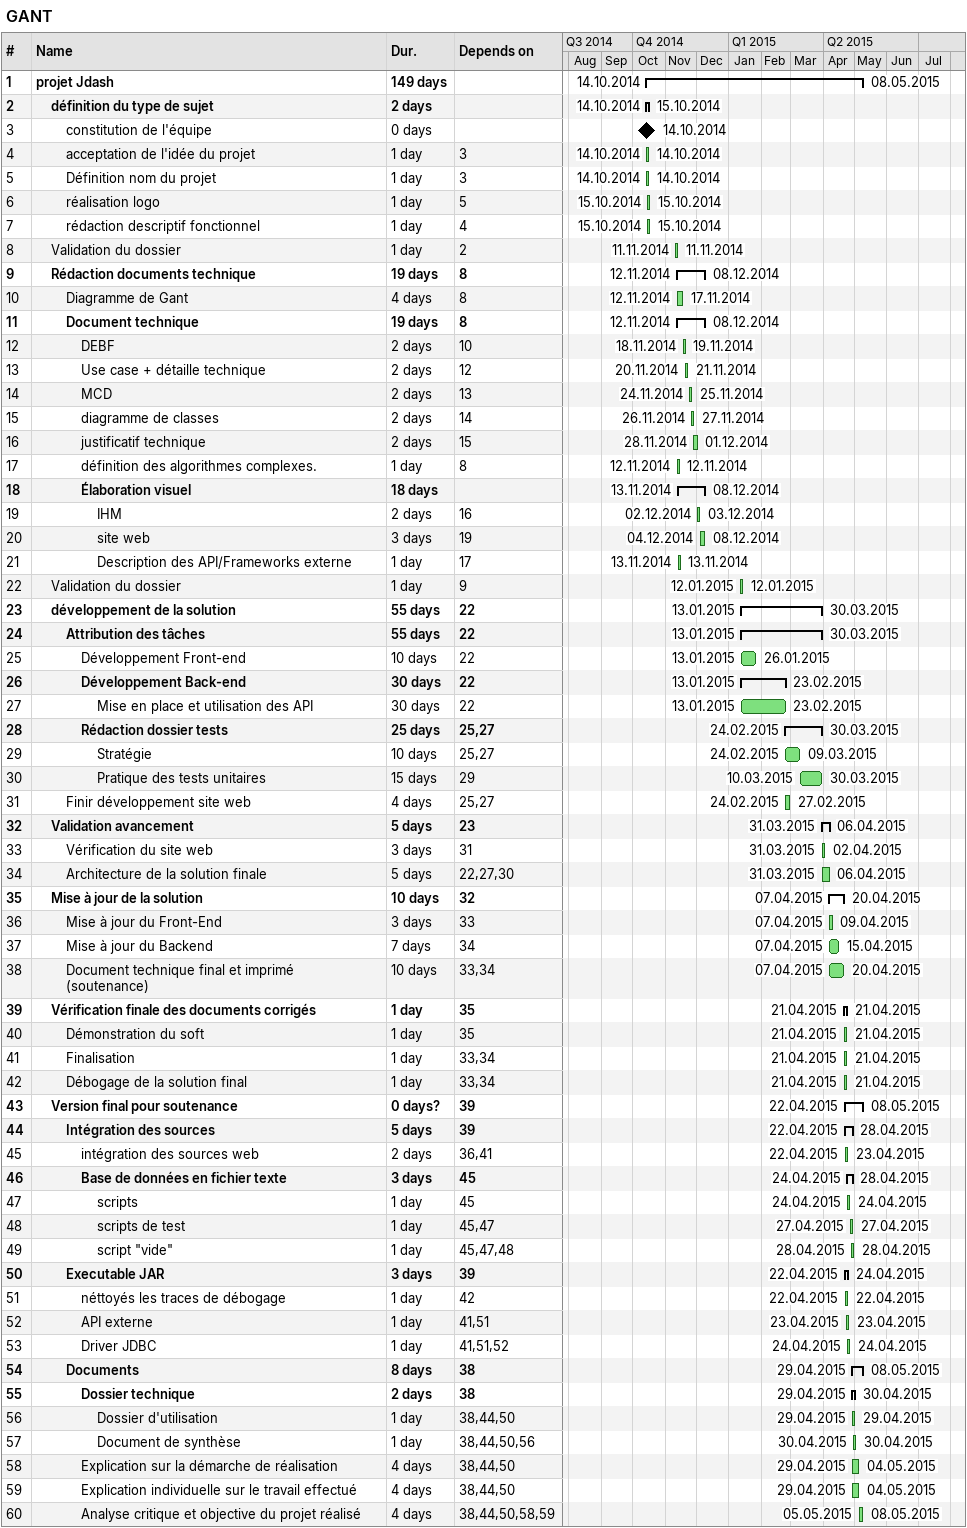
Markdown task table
GANT

| ID | Level | Task | Duration | Start | Finish | Predecessors |
|---|---|---|---|---|---|---|
| 1 | 1 | **projet Jdash** | 149d | 2014-10-14 | 2015-05-08 |  |
| 2 | 2 | **définition du type de sujet** | 2d | 2014-10-14 | 2014-10-15 |  |
| 3 | 3 | constitution de l'équipe | 0d | 2014-10-14 | 2014-10-14 |  |
| 4 | 3 | acceptation de l'idée du projet | 1d | 2014-10-14 | 2014-10-14 | 3 |
| 5 | 3 | Définition nom du projet | 1d | 2014-10-14 | 2014-10-14 | 3 |
| 6 | 3 | réalisation logo | 1d | 2014-10-15 | 2014-10-15 | 5 |
| 7 | 3 | rédaction descriptif fonctionnel | 1d | 2014-10-15 | 2014-10-15 | 4 |
| 8 | 2 | Validation du dossier | 1d | 2014-11-11 | 2014-11-11 | 2 |
| 9 | 2 | **Rédaction documents technique** | 19d | 2014-11-12 | 2014-12-08 | 8 |
| 10 | 3 | Diagramme de Gant | 4d | 2014-11-12 | 2014-11-17 | 8 |
| 11 | 3 | **Document technique** | 19d | 2014-11-12 | 2014-12-08 | 8 |
| 12 | 4 | DEBF | 2d | 2014-11-18 | 2014-11-19 | 10 |
| 13 | 4 | Use case + détaille technique | 2d | 2014-11-20 | 2014-11-21 | 12 |
| 14 | 4 | MCD | 2d | 2014-11-24 | 2014-11-25 | 13 |
| 15 | 4 | diagramme de classes | 2d | 2014-11-26 | 2014-11-27 | 14 |
| 16 | 4 | justificatif technique | 2d | 2014-11-28 | 2014-12-01 | 15 |
| 17 | 4 | définition des algorithmes complexes. | 1d | 2014-11-12 | 2014-11-12 | 8 |
| 18 | 4 | **Élaboration visuel** | 18d | 2014-11-13 | 2014-12-08 |  |
| 19 | 5 | IHM | 2d | 2014-12-02 | 2014-12-03 | 16 |
| 20 | 5 | site web | 3d | 2014-12-04 | 2014-12-08 | 19 |
| 21 | 5 | Description des API/Frameworks externe | 1d | 2014-11-13 | 2014-11-13 | 17 |
| 22 | 2 | Validation du dossier | 1d | 2015-01-12 | 2015-01-12 | 9 |
| 23 | 2 | **développement de la solution** | 55d | 2015-01-13 | 2015-03-30 | 22 |
| 24 | 3 | **Attribution des tâches** | 55d | 2015-01-13 | 2015-03-30 | 22 |
| 25 | 4 | Développement Front-end | 10d | 2015-01-13 | 2015-01-26 | 22 |
| 26 | 4 | **Développement Back-end** | 30d | 2015-01-13 | 2015-02-23 | 22 |
| 27 | 5 | Mise en place et utilisation des API | 30d | 2015-01-13 | 2015-02-23 | 22 |
| 28 | 4 | **Rédaction dossier tests** | 25d | 2015-02-24 | 2015-03-30 | 25, 27 |
| 29 | 5 | Stratégie | 10d | 2015-02-24 | 2015-03-09 | 25, 27 |
| 30 | 5 | Pratique des tests unitaires | 15d | 2015-03-10 | 2015-03-30 | 29 |
| 31 | 3 | Finir développement site web | 4d | 2015-02-24 | 2015-02-27 | 25, 27 |
| 32 | 2 | **Validation avancement** | 5d | 2015-03-31 | 2015-04-06 | 23 |
| 33 | 3 | Vérification du site web | 3d | 2015-03-31 | 2015-04-02 | 31 |
| 34 | 3 | Architecture de la solution finale | 5d | 2015-03-31 | 2015-04-06 | 22, 27, 30 |
| 35 | 2 | **Mise à jour de la solution** | 10d | 2015-04-07 | 2015-04-20 | 32 |
| 36 | 3 | Mise à jour du Front-End | 3d | 2015-04-07 | 2015-04-09 | 33 |
| 37 | 3 | Mise à jour du Backend | 7d | 2015-04-07 | 2015-04-15 | 34 |
| 38 | 3 | Document technique final et imprimé (soutenance) | 10d | 2015-04-07 | 2015-04-20 | 33, 34 |
| 39 | 2 | **Vérification finale des documents corrigés** | 1d | 2015-04-21 | 2015-04-21 | 35 |
| 40 | 3 | Démonstration du soft | 1d | 2015-04-21 | 2015-04-21 | 35 |
| 41 | 3 | Finalisation | 1d | 2015-04-21 | 2015-04-21 | 33, 34 |
| 42 | 3 | Débogage de la solution final | 1d | 2015-04-21 | 2015-04-21 | 33, 34 |
| 43 | 2 | **Version final pour soutenance** | 0d? | 2015-04-22 | 2015-05-08 | 39 |
| 44 | 3 | **Intégration des sources** | 5d | 2015-04-22 | 2015-04-28 | 39 |
| 45 | 4 | intégration des sources web | 2d | 2015-04-22 | 2015-04-23 | 36, 41 |
| 46 | 4 | **Base de données en fichier texte** | 3d | 2015-04-24 | 2015-04-28 | 45 |
| 47 | 5 | scripts | 1d | 2015-04-24 | 2015-04-24 | 45 |
| 48 | 5 | scripts de test | 1d | 2015-04-27 | 2015-04-27 | 45, 47 |
| 49 | 5 | script "vide" | 1d | 2015-04-28 | 2015-04-28 | 45, 47, 48 |
| 50 | 3 | **Executable JAR** | 3d | 2015-04-22 | 2015-04-24 | 39 |
| 51 | 4 | néttoyés les traces de débogage | 1d | 2015-04-22 | 2015-04-22 | 42 |
| 52 | 4 | API externe | 1d | 2015-04-23 | 2015-04-23 | 41, 51 |
| 53 | 4 | Driver JDBC | 1d | 2015-04-24 | 2015-04-24 | 41, 51, 52 |
| 54 | 3 | **Documents** | 8d | 2015-04-29 | 2015-05-08 | 38 |
| 55 | 4 | **Dossier technique** | 2d | 2015-04-29 | 2015-04-30 | 38 |
| 56 | 5 | Dossier d'utilisation | 1d | 2015-04-29 | 2015-04-29 | 38, 44, 50 |
| 57 | 5 | Document de synthèse | 1d | 2015-04-30 | 2015-04-30 | 38, 44, 50, 56 |
| 58 | 4 | Explication sur la démarche de réalisation | 4d | 2015-04-29 | 2015-05-04 | 38, 44, 50 |
| 59 | 4 | Explication individuelle sur le travail effectué | 4d | 2015-04-29 | 2015-05-04 | 38, 44, 50 |
| 60 | 4 | Analyse critique et objective du projet réalisé | 4d | 2015-05-05 | 2015-05-08 | 38, 44, 50, 58, 59 |
